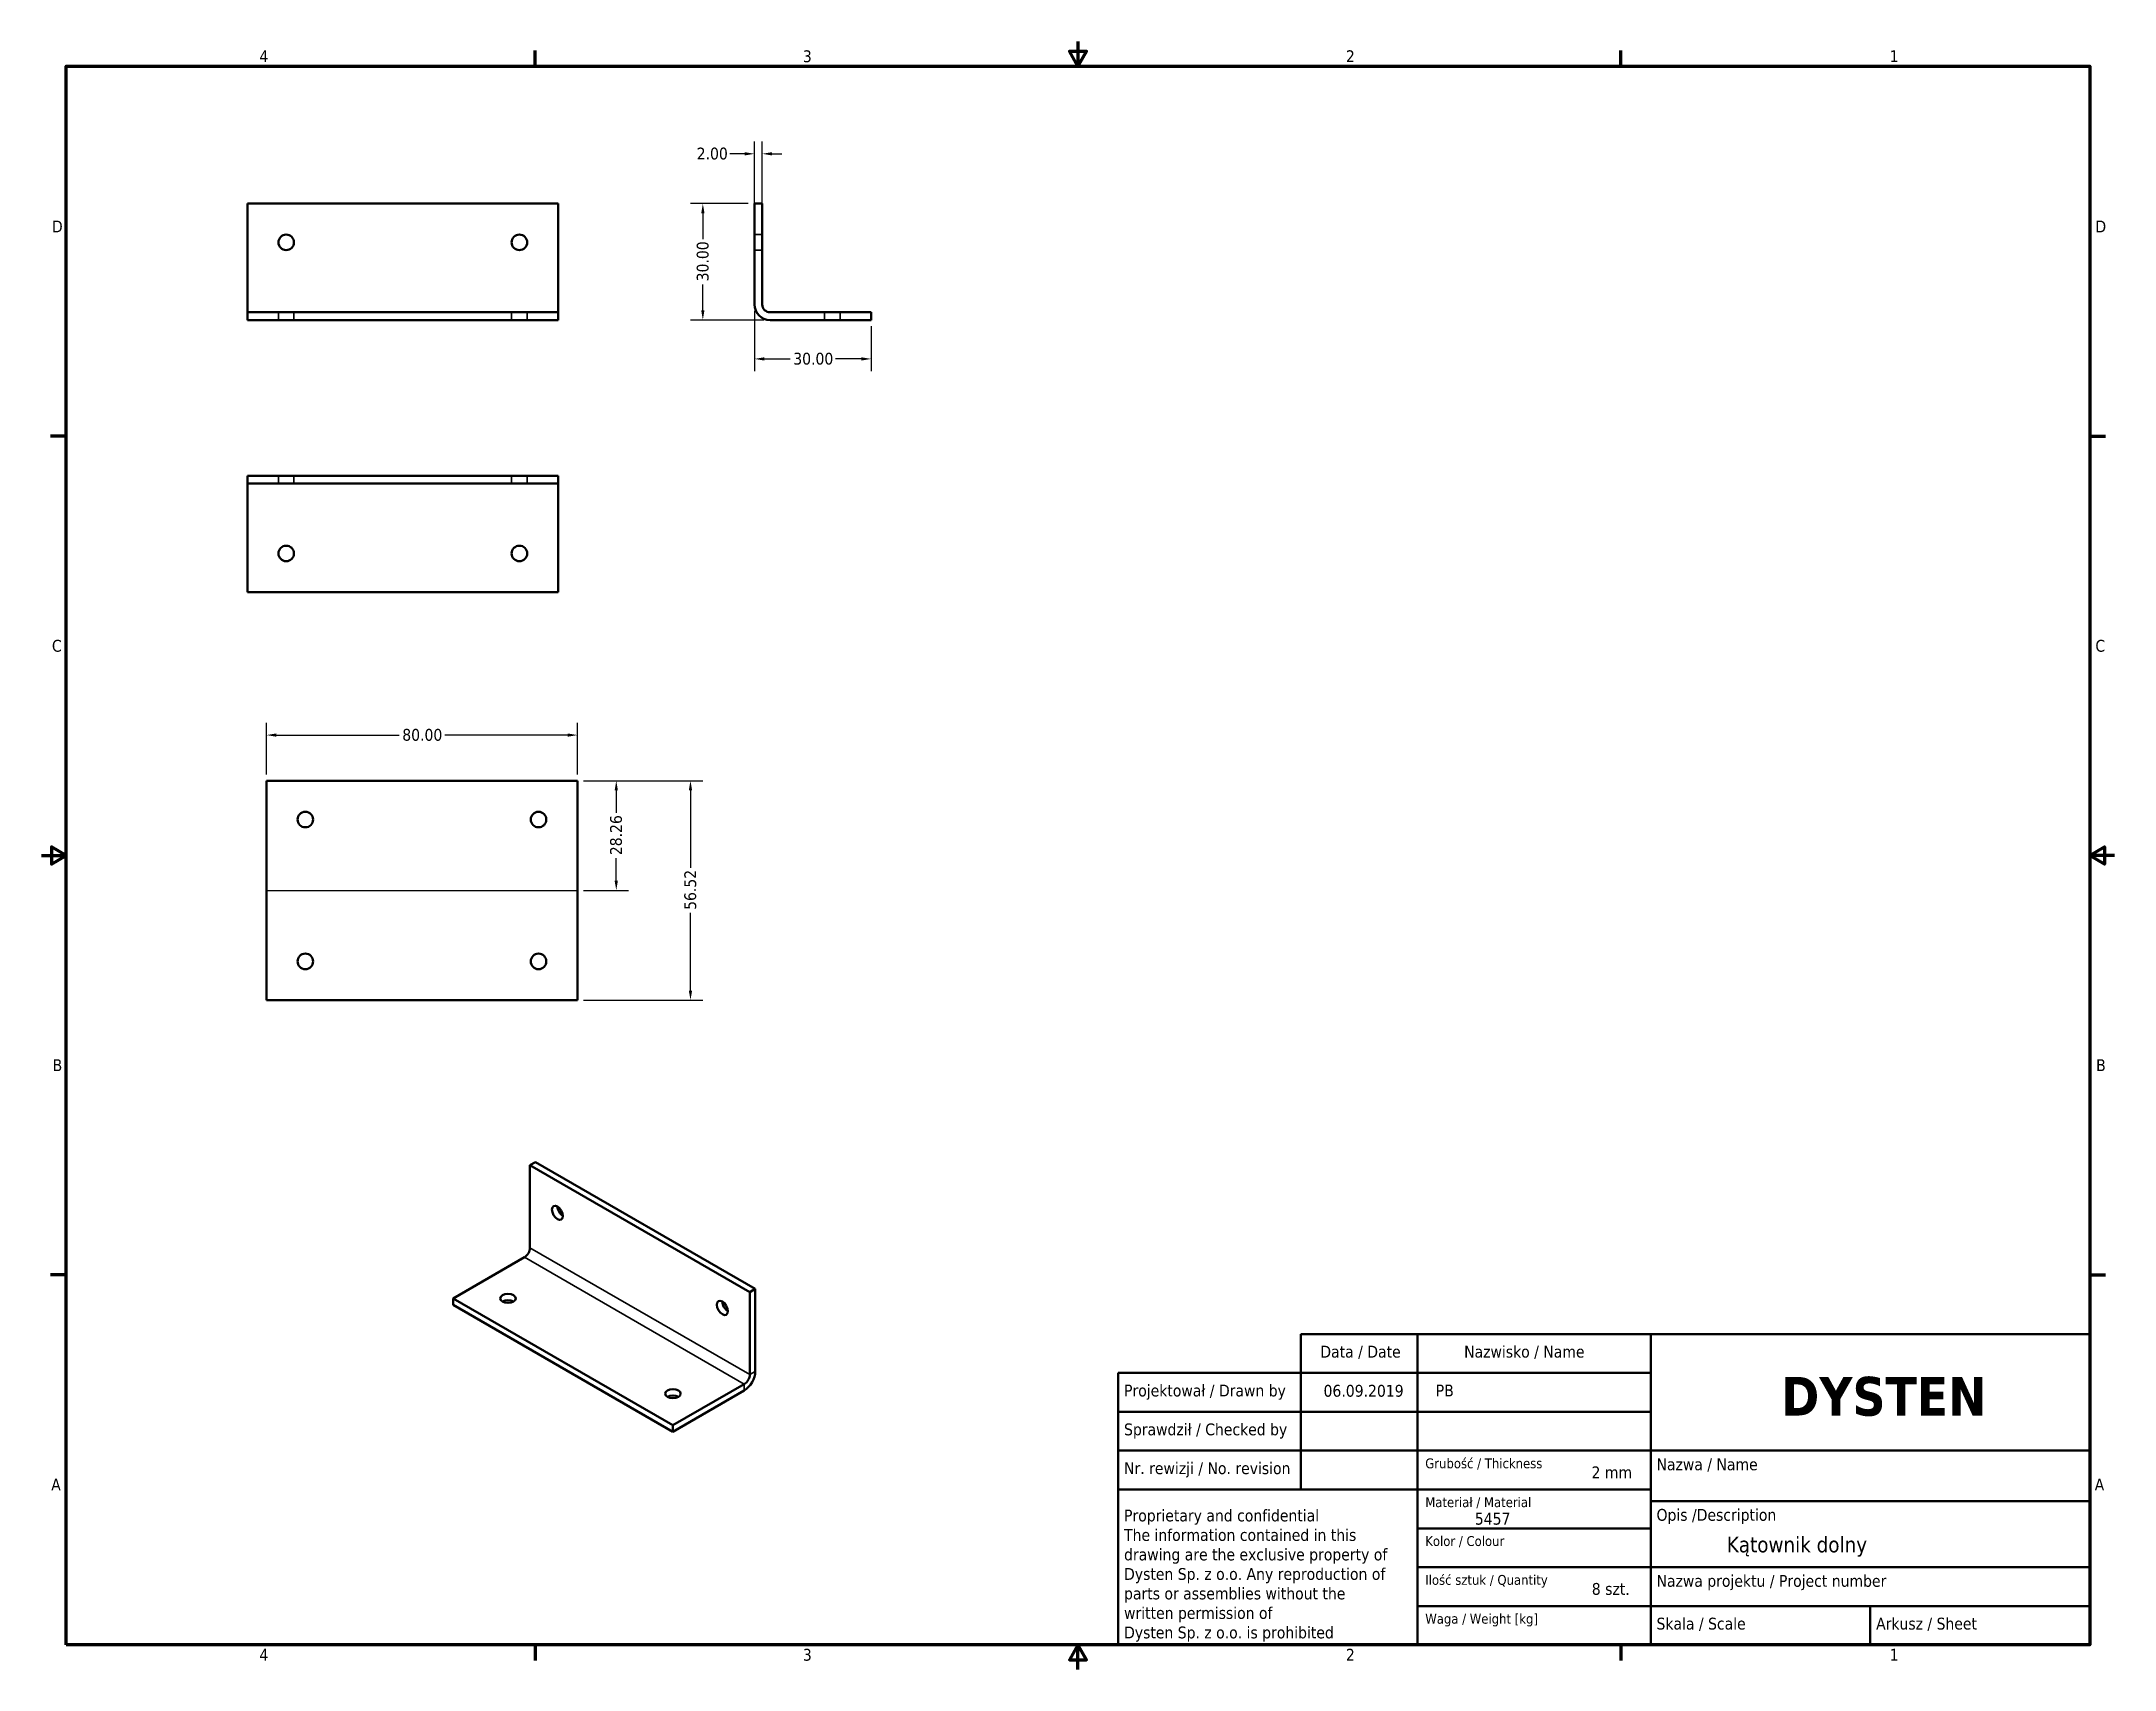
# Model space of a CAD drawing. Header units: millimetres. Extents: x 13 to 546, y 6 to 425.
import ezdxf
from ezdxf.enums import TextEntityAlignment as Align

# ---------------------------------------------------------------- set-up
doc = ezdxf.new("R2010")
doc.units = ezdxf.units.MM
for name, color, linetype, lineweight in [('Linia środkowa zgięcia (ANSI)', 7, 'Continuous', 25), ('Obramowanie (ANSI)', 7, 'Continuous', 70), ('Tytuł (ANSI)', 7, 'Continuous', 50), ('Ukryty (ANSI)', 7, 'Continuous', 35), ('Widoczne (ANSI)', 7, 'Continuous', 50), ('Widoczne wąskie (ANSI)', 7, 'Continuous', 35), ('Wymiar (ANSI)', 7, 'Continuous', 25)]:
    doc.layers.add(name, color=color, linetype=linetype, lineweight=lineweight)
doc.styles.add('Styl tekstu42', font='tahoma.ttf')
doc.styles.add('Tekst notatki (ANSI)', font='tahoma.ttf')
doc.dimstyles.new('Domyślne - mm (ANSI)', dxfattribs={"dimtxt": 3.048, "dimasz": 2.5, "dimexe": 3.175, "dimexo": 1.6002, "dimgap": 0.8, "dimtad": 0, "dimtoh": 1, "dimrnd": 1e-08, "dimzin": 4, "dimdsep": 46, "dimtxsty": 'Tekst notatki (ANSI)', "dimcen": 0.09, "dimdle": 10, "dimclrd": 256, "dimclre": 256, "dimclrt": 256, "dimadec": 1, "dimazin": 1, "dimtfac": 1, "dimtofl": 0, "dimtmove": 0, "dimatfit": 3, "dimfxl": 1, "dimtolj": 1, "dimtzin": 4, "dimlwd": -1, "dimlwe": -1, "dimarcsym": 0})

# ---------------------------------------------------------------- blocks, each defined once
blk = doc.blocks.new('Ramki Default Border')
at = {"layer": 'Obramowanie (ANSI)'}
for p, q in [((139.7, 419.1), (139.7, 423.16)), ((419.1, 419.1), (419.1, 423.16)), ((19.05, 323.85), (14.99, 323.85)), ((539.75, 323.85), (543.81, 323.85)), ((19.05, 107.95), (14.99, 107.95)), ((539.75, 107.95), (543.81, 107.95)), ((139.7, 12.7), (139.7, 8.64)), ((419.1, 12.7), (419.1, 8.64))]:
    blk.add_line(p, q, dxfattribs=at)
at = {"layer": 'Obramowanie (ANSI)', "flags": 128}
for points in [[(279.4, 425.45), (279.4, 419.1), (277.2, 422.91), (281.6, 422.91), (279.4, 419.1)], [(19.05, 12.7), (19.05, 419.1), (539.75, 419.1), (539.75, 12.7), (19.05, 12.7)], [(12.7, 215.9), (19.05, 215.9), (15.24, 218.1), (15.24, 213.7), (19.05, 215.9)], [(546.1, 215.9), (539.75, 215.9), (543.56, 218.1), (543.56, 213.7), (539.75, 215.9)], [(279.4, 6.35), (279.4, 12.7), (277.2, 8.89), (281.6, 8.89), (279.4, 12.7)]]:
    blk.add_lwpolyline(points, dxfattribs=at)
at = {"layer": 'Obramowanie (ANSI)', "char_height": 3.05, "attachment_point": 7, "style": 'Tekst notatki (ANSI)'}
for s, insert in [('4', (68.79, 420.12)), ('3', (208.6, 420.05)), ('2', (348.33, 420.12)), ('1', (488.26, 420.12)), ('D', (15.39, 376.3)), ('D', (541.17, 376.3)), ('C', (15.39, 268.3)), ('C', (541.17, 268.3)), ('B', (15.58, 160.4)), ('B', (541.36, 160.4)), ('A', (15.21, 52.45)), ('A', (540.99, 52.45)), ('4', (68.79, 8.64)), ('3', (208.6, 8.57)), ('2', (348.33, 8.64)), ('1', (488.26, 8.64))]:
    blk.add_mtext(s, dxfattribs=dict(at, insert=insert))
blk = doc.blocks.new('Tabelki rysunkowe Tabelka new')
at = {"layer": 'Tytuł (ANSI)'}
for p, q in [((529, 115), (326, 115)), ((326, 115), (326, 109)), ((356, 115), (356, 35)), ((416, 115), (416, 35)), ((529, 115), (529, 35)), ((326, 109), (326, 75)), ((279, 35), (279, 105)), ((279, 105), (356, 105)), ((356, 105), (416, 105)), ((356, 95), (279, 95)), ((356, 95), (416, 95)), ((356, 85), (279, 85)), ((356, 85), (416, 85)), ((416, 85), (529, 85)), ((356, 75), (279, 75)), ((356, 75), (416, 75)), ((416, 72), (529, 72)), ((356, 65), (416, 65)), ((356, 55), (416, 55)), ((416, 55), (529, 55)), ((356, 45), (416, 45)), ((416, 45), (529, 45)), ((472.5, 45), (472.5, 35)), ((529, 35), (279, 35))]:
    blk.add_line(p, q, dxfattribs=at)
at = {"layer": 'Tytuł (ANSI)', "style": 'Tekst notatki (ANSI)'}
for s, insert, char_height, attachment_point in [('Nazwisko / Name', (368, 112), 3.048, 1), ('Data / Date', (331, 112), 3.048, 1), ('Projektował / Drawn by', (280.5, 102), 3.048, 1), ('\\fTahoma|b1|i0;\\H10.0000;DYSTEN', (476, 104), 10, 2), ('Sprawdził / Checked by', (280.5, 92), 3.048, 1), ('Nr. rewizji / No. revision', (280.5, 82), 3.048, 1), ('\\fTahoma|b0|i0;\\H2.5400;Grubość / Thickness', (358, 83), 2.54, 1), ('Nazwa / Name', (417.5, 83), 3.048, 1), ('\\fTahoma|b0|i0;\\H2.5400;Materiał / Material', (358, 73), 2.54, 1), ('Opis /Description ', (417.5, 70), 3.048, 1), ('\\fTahoma|b0|i0;\\H2.5400;Kolor / Colour', (358, 63), 2.54, 1), ('\\fTahoma|b0|i0;\\H2.5400;Ilość sztuk / Quantity', (358, 53), 2.54, 1), ('Nazwa projektu / Project number', (417.5, 53), 3.048, 1), ('\\fTahoma|b0|i0;\\H2.5400;Waga / Weight [kg]', (358, 43), 2.54, 1), ('Skala / Scale', (417.5, 42), 3.048, 1), ('Arkusz / Sheet', (474, 42), 3.048, 1)]:
    blk.add_mtext(s, dxfattribs=dict(at, insert=insert, char_height=char_height, attachment_point=attachment_point))
at = {"layer": 'Tytuł (ANSI)', "insert": (280.5, 69.84), "char_height": 3.048, "attachment_point": 1, "line_spacing_factor": 0.987884, "style": 'Tekst notatki (ANSI)'}
blk.add_mtext('Proprietary and confidential\\PThe information contained in this\\Pdrawing are the exclusive property of\\PDysten Sp. z o.o. Any reproduction of\\Pparts or assemblies without the\\Pwritten permission of\\PDysten Sp. z o.o. is prohibited', dxfattribs=at)
at = {"layer": 'Tytuł (ANSI)'}
for tag, p, height, style in [('Data_001', (331.83, 98.89), 3.05, 'Tekst notatki (ANSI)'), ('Projektował_001', (360.69, 98.95), 3.05, 'Tekst notatki (ANSI)'), ('Grubość_materiału_001', (400.78, 77.89), 3.05, 'Tekst notatki (ANSI)'), ('Materiał_001', (370.75, 65.95), 3.05, 'Tekst notatki (ANSI)'), ('Nazwa_części_001', (435.59, 58.82), 4, 'Styl tekstu42'), ('Ilość_sztuk_001', (400.85, 47.88), 3.05, 'Tekst notatki (ANSI)')]:
    blk.add_attdef(tag, p, '', height=height, dxfattribs=dict(at, style=style))
at = {"layer": 'Tytuł (ANSI)', "style": 'Tekst notatki (ANSI)'}
for tag, p in [('kiedy_sprawdził', (332, 92)), ('Kto_zatwierdził', (361, 92)), ('Nr_części', (465.47, 80.14)), ('RAL', (395.29, 61)), ('Nr_projektu', (499.73, 51)), ('Waga', (401, 41))]:
    blk.add_attdef(tag, text='', height=3.05, dxfattribs=at).set_placement(p, align=Align.TOP_LEFT)
blk = doc.blocks.new('*D5')
at = {"layer": 'Defpoints', "color": 0, "transparency": 16777216}
for p in [(150.6, 246.9), (70.6, 235.16), (150.6, 235.16)]:
    blk.add_point(p, dxfattribs=at)
at = {"layer": 'Wymiar (ANSI)', "transparency": 16777216}
for p, q in [((70.6, 236.76), (70.6, 250.07)), ((73.1, 246.9), (104.74, 246.9)), ((148.1, 246.9), (116.45, 246.9)), ((150.6, 236.76), (150.6, 250.07))]:
    blk.add_line(p, q, dxfattribs=at)
for points in [[(73.1, 247.31), (73.1, 246.48), (70.6, 246.9)], [(148.1, 247.31), (148.1, 246.48), (150.6, 246.9)]]:
    blk.add_solid(points, dxfattribs=at)
at = {"layer": 'Wymiar (ANSI)', "transparency": 16777216, "insert": (105.54, 248.49), "char_height": 3.048, "attachment_point": 1, "style": 'Tekst notatki (ANSI)'}
blk.add_mtext('\\A1;80.00', dxfattribs=at)
blk = doc.blocks.new('*D6')
at = {"layer": 'Defpoints', "color": 0, "transparency": 16777216}
for p in [(150.6, 235.16), (150.6, 178.63), (179.69, 178.63)]:
    blk.add_point(p, dxfattribs=at)
at = {"layer": 'Wymiar (ANSI)', "transparency": 16777216}
for p, q in [((152.2, 235.16), (182.86, 235.16)), ((179.69, 232.66), (179.69, 212.69)), ((179.69, 181.13), (179.69, 201.1)), ((152.2, 178.63), (182.86, 178.63))]:
    blk.add_line(p, q, dxfattribs=at)
for points in [[(179.27, 232.66), (180.11, 232.66), (179.69, 235.16)], [(179.27, 181.13), (180.11, 181.13), (179.69, 178.63)]]:
    blk.add_solid(points, dxfattribs=at)
at = {"layer": 'Wymiar (ANSI)', "transparency": 16777216, "insert": (178.1, 201.9), "char_height": 3.048, "attachment_point": 1, "rotation": 90, "style": 'Tekst notatki (ANSI)'}
blk.add_mtext('\\A1;56.52', dxfattribs=at)
blk = doc.blocks.new('*D7')
at = {"layer": 'Defpoints', "color": 0, "transparency": 16777216}
for p in [(150.6, 235.16), (160.6, 235.16), (150.6, 206.9)]:
    blk.add_point(p, dxfattribs=at)
at = {"layer": 'Wymiar (ANSI)', "transparency": 16777216}
for p, q in [((152.2, 235.16), (163.77, 235.16)), ((160.6, 232.66), (160.6, 226.86)), ((160.6, 209.4), (160.6, 215.19)), ((152.2, 206.9), (163.77, 206.9))]:
    blk.add_line(p, q, dxfattribs=at)
for points in [[(160.18, 232.66), (161.01, 232.66), (160.6, 235.16)], [(160.18, 209.4), (161.01, 209.4), (160.6, 206.9)]]:
    blk.add_solid(points, dxfattribs=at)
at = {"layer": 'Wymiar (ANSI)', "transparency": 16777216, "insert": (159, 215.99), "char_height": 3.048, "attachment_point": 1, "rotation": 90, "style": 'Tekst notatki (ANSI)'}
blk.add_mtext('\\A1;28.26', dxfattribs=at)
blk = doc.blocks.new('*D8')
at = {"layer": 'Defpoints', "color": 0, "transparency": 16777216}
for p in [(196.16, 383.73), (182.87, 353.73), (200.16, 353.73)]:
    blk.add_point(p, dxfattribs=at)
at = {"layer": 'Wymiar (ANSI)', "transparency": 16777216}
for p, q in [((194.56, 383.73), (179.7, 383.73)), ((182.87, 381.23), (182.87, 374.56)), ((182.87, 356.23), (182.87, 362.9)), ((198.56, 353.73), (179.7, 353.73))]:
    blk.add_line(p, q, dxfattribs=at)
for points in [[(182.46, 381.23), (183.29, 381.23), (182.87, 383.73)], [(182.46, 356.23), (183.29, 356.23), (182.87, 353.73)]]:
    blk.add_solid(points, dxfattribs=at)
at = {"layer": 'Wymiar (ANSI)', "transparency": 16777216, "insert": (181.29, 363.7), "char_height": 3.048, "attachment_point": 1, "rotation": 90, "style": 'Tekst notatki (ANSI)'}
blk.add_mtext('\\A1;30.00', dxfattribs=at)
blk = doc.blocks.new('*D9')
at = {"layer": 'Defpoints', "color": 0, "transparency": 16777216}
for p in [(196.16, 357.73), (226.16, 353.73), (226.16, 343.73)]:
    blk.add_point(p, dxfattribs=at)
at = {"layer": 'Wymiar (ANSI)', "transparency": 16777216}
for p, q in [((196.16, 356.13), (196.16, 340.55)), ((226.16, 352.13), (226.16, 340.55)), ((198.66, 343.73), (205.34, 343.73)), ((223.66, 343.73), (216.99, 343.73))]:
    blk.add_line(p, q, dxfattribs=at)
for points in [[(198.66, 344.15), (198.66, 343.31), (196.16, 343.73)], [(223.66, 344.15), (223.66, 343.31), (226.16, 343.73)]]:
    blk.add_solid(points, dxfattribs=at)
at = {"layer": 'Wymiar (ANSI)', "transparency": 16777216, "insert": (206.14, 345.32), "char_height": 3.048, "attachment_point": 1, "style": 'Tekst notatki (ANSI)'}
blk.add_mtext('\\A1;30.00', dxfattribs=at)
blk = doc.blocks.new('*D10')
at = {"layer": 'Defpoints', "color": 0, "transparency": 16777216}
for p in [(198.16, 396.53), (196.16, 375.73), (198.16, 375.73)]:
    blk.add_point(p, dxfattribs=at)
at = {"layer": 'Wymiar (ANSI)', "transparency": 16777216}
for p, q in [((193.66, 396.53), (189.84, 396.53)), ((196.16, 377.33), (196.16, 399.7)), ((198.16, 377.33), (198.16, 399.7)), ((200.66, 396.53), (203.16, 396.53))]:
    blk.add_line(p, q, dxfattribs=at)
for points in [[(193.66, 396.94), (193.66, 396.11), (196.16, 396.53)], [(200.66, 396.94), (200.66, 396.11), (198.16, 396.53)]]:
    blk.add_solid(points, dxfattribs=at)
at = {"layer": 'Wymiar (ANSI)', "transparency": 16777216, "insert": (181.29, 398.12), "char_height": 3.048, "attachment_point": 1, "style": 'Tekst notatki (ANSI)'}
blk.add_mtext('\\A1;2.00', dxfattribs=at)

msp = doc.modelspace()

# ---------------------------------------------------------------- linework, layer by layer
at = {"layer": 'Linia środkowa zgięcia (ANSI)'}
msp.add_line((70.595, 206.895), (150.595, 206.895), dxfattribs=at)
at = {"layer": 'Ukryty (ANSI)'}
for p, q in [((196.163, 375.729), (198.163, 375.729)), ((196.163, 371.729), (198.163, 371.729)), ((73.676, 353.729), (73.676, 355.729)), ((77.676, 353.729), (77.676, 355.729)), ((133.676, 353.729), (133.676, 355.729)), ((137.676, 353.729), (137.676, 355.729)), ((214.163, 353.729), (214.163, 355.729)), ((218.163, 353.729), (218.163, 355.729)), ((73.676, 313.643), (73.676, 311.643)), ((77.676, 313.643), (77.676, 311.643)), ((133.676, 313.643), (133.676, 311.643)), ((137.676, 313.643), (137.676, 311.643))]:
    msp.add_line(p, q, dxfattribs=at)
at = {"layer": 'Widoczne (ANSI)'}
for p, q in [((65.676, 383.729), (145.676, 383.729)), ((65.676, 357.729), (65.676, 383.729)), ((145.676, 383.729), (145.676, 357.729)), ((196.163, 357.729), (196.163, 383.729)), ((196.163, 383.729), (198.163, 383.729)), ((198.163, 357.729), (198.163, 383.729)), ((65.676, 357.729), (65.676, 355.729)), ((145.676, 357.729), (145.676, 355.729)), ((65.676, 355.729), (145.676, 355.729)), ((65.676, 355.729), (65.676, 353.729)), ((65.676, 353.729), (145.676, 353.729)), ((145.676, 355.729), (145.676, 353.729)), ((200.163, 355.729), (226.163, 355.729)), ((200.163, 353.729), (226.163, 353.729)), ((226.163, 355.729), (226.163, 353.729)), ((65.676, 313.643), (145.676, 313.643)), ((65.676, 313.643), (65.676, 311.643)), ((65.676, 311.643), (65.676, 309.643)), ((65.676, 311.643), (145.676, 311.643)), ((65.676, 309.643), (65.676, 283.643)), ((145.676, 313.643), (145.676, 311.643)), ((145.676, 311.643), (145.676, 309.643)), ((145.676, 309.643), (145.676, 283.643)), ((65.676, 283.643), (145.676, 283.643)), ((70.595, 178.633), (70.595, 235.157)), ((150.595, 235.157), (70.595, 235.157)), ((150.595, 235.157), (150.595, 178.633)), ((150.595, 178.633), (70.595, 178.633)), ((139.805, 136.987), (138.391, 136.171)), ((138.391, 136.171), (194.959, 103.511)), ((138.391, 114.942), (138.391, 136.171)), ((139.805, 136.987), (196.373, 104.327)), ((136.977, 112.492), (118.592, 101.878)), ((118.592, 101.878), (175.16, 69.218)), ((118.592, 101.878), (118.592, 100.245)), ((196.373, 104.327), (194.959, 103.511)), ((194.959, 103.511), (194.959, 82.282)), ((196.373, 104.327), (196.373, 83.098)), ((118.592, 100.245), (175.16, 67.585)), ((193.545, 79.832), (175.16, 69.218)), ((175.16, 67.585), (193.545, 78.199)), ((175.16, 69.218), (175.16, 67.585))]:
    msp.add_line(p, q, dxfattribs=at)
for centre in [(75.676, 373.729), (135.676, 373.729), (75.676, 293.643), (135.676, 293.643), (80.595, 225.157), (140.595, 225.157), (80.595, 188.633), (140.595, 188.633)]:
    msp.add_circle(centre, 2, dxfattribs=at)
for radius in [4, 2]:
    msp.add_arc((200.163, 357.729), radius, 180, 270, dxfattribs=at)
for centre, major_axis in [((145.462, 123.923), (1, -1.732)), ((132.734, 101.878), (-2, 0)), ((187.888, 99.428), (1, -1.732)), ((175.16, 77.383), (-2, 0))]:
    msp.add_ellipse(centre, major_axis=major_axis, ratio=0.5773503, dxfattribs=at)
for centre, major_axis, start_param, end_param in [((146.876, 124.74), (1, -1.732), 3.9269908, 5.4977871), ((136.977, 114.125), (-1, -1.732), 0.7853982, 2.3561945), ((132.734, 100.245), (-2, 0), 3.9269908, 5.4977871), ((189.302, 100.245), (1, -1.732), 3.9269908, 5.4977871), ((193.545, 81.465), (2, 3.464), 3.9269908, 5.4977871), ((193.545, 81.465), (-1, -1.732), 0.7853982, 2.3561945), ((175.16, 75.75), (-2, 0), 3.9269908, 5.4977871)]:
    msp.add_ellipse(centre, major_axis=major_axis, ratio=0.5773503, start_param=start_param, end_param=end_param, dxfattribs=at)
at = {"layer": 'Widoczne wąskie (ANSI)'}
for p, q in [((193.545, 79.832), (136.977, 112.492)), ((138.391, 114.942), (194.959, 82.282)), ((194.959, 82.282), (196.373, 83.098)), ((193.545, 78.199), (193.545, 79.832))]:
    msp.add_line(p, q, dxfattribs=at)

# ---------------------------------------------------------------- block references
msp.add_blockref('Ramki Default Border', (0, 0))
msp.add_blockref('Tabelki rysunkowe Tabelka new', (10.75, -22.3)).add_auto_attribs({'Projektował_001': 'PB', 'Data_001': '06.09.2019', 'Materiał_001': '5457', 'Grubość_materiału_001': '2 mm', 'Ilość_sztuk_001': '8 szt.', 'Nazwa_części_001': 'Kątownik dolny'})

# ---------------------------------------------------------------- dimensions: what is measured, and where the dimension line sits
at = {"layer": 'Wymiar (ANSI)'}
for base, p1, p2, angle, picture, middle in [((198.163, 396.528), (196.163, 375.729), (198.163, 375.729), 180, '*D10', (185.164, 396.528)), ((182.875, 353.729), (196.163, 383.729), (200.163, 353.729), 270, '*D8', (182.875, 368.729)), ((150.595, 246.895), (70.595, 235.157), (150.595, 235.157), 180, '*D5', (110.595, 246.895)), ((179.689, 178.633), (150.595, 235.157), (150.595, 178.633), 90, '*D6', (179.689, 206.895)), ((160.595, 235.157), (150.595, 206.895), (150.595, 235.157), 270, '*D7', (160.595, 221.026))]:
    dim = msp.add_linear_dim(base=base, p1=p1, p2=p2, angle=angle, dimstyle='Domyślne - mm (ANSI)', override={"dimgap": 0.8, "dimtoh": 0, "dimdec": 2, "dimtol": 0, "dimlim": 0, "dimtp": 0, "dimtm": 0, "dimtdec": 2, "dimatfit": 1}, dxfattribs=at)
    dim.commit()
    dim.dimension.update_dxf_attribs({"geometry": picture, "text_midpoint": middle, "dimtype": 160})
dim = msp.add_linear_dim(base=(226.163, 343.729), p1=(196.163, 357.729), p2=(226.163, 353.729), dimstyle='Domyślne - mm (ANSI)', override={"dimgap": 0.8, "dimtoh": 0, "dimdec": 2, "dimtol": 0, "dimlim": 0, "dimtp": 0, "dimtm": 0, "dimtdec": 2, "dimatfit": 1}, dxfattribs=at)
dim.commit()
dim.dimension.update_dxf_attribs({"geometry": '*D9', "text_midpoint": (211.163, 343.729), "dimtype": 160})

doc.saveas('drawing.dxf')
